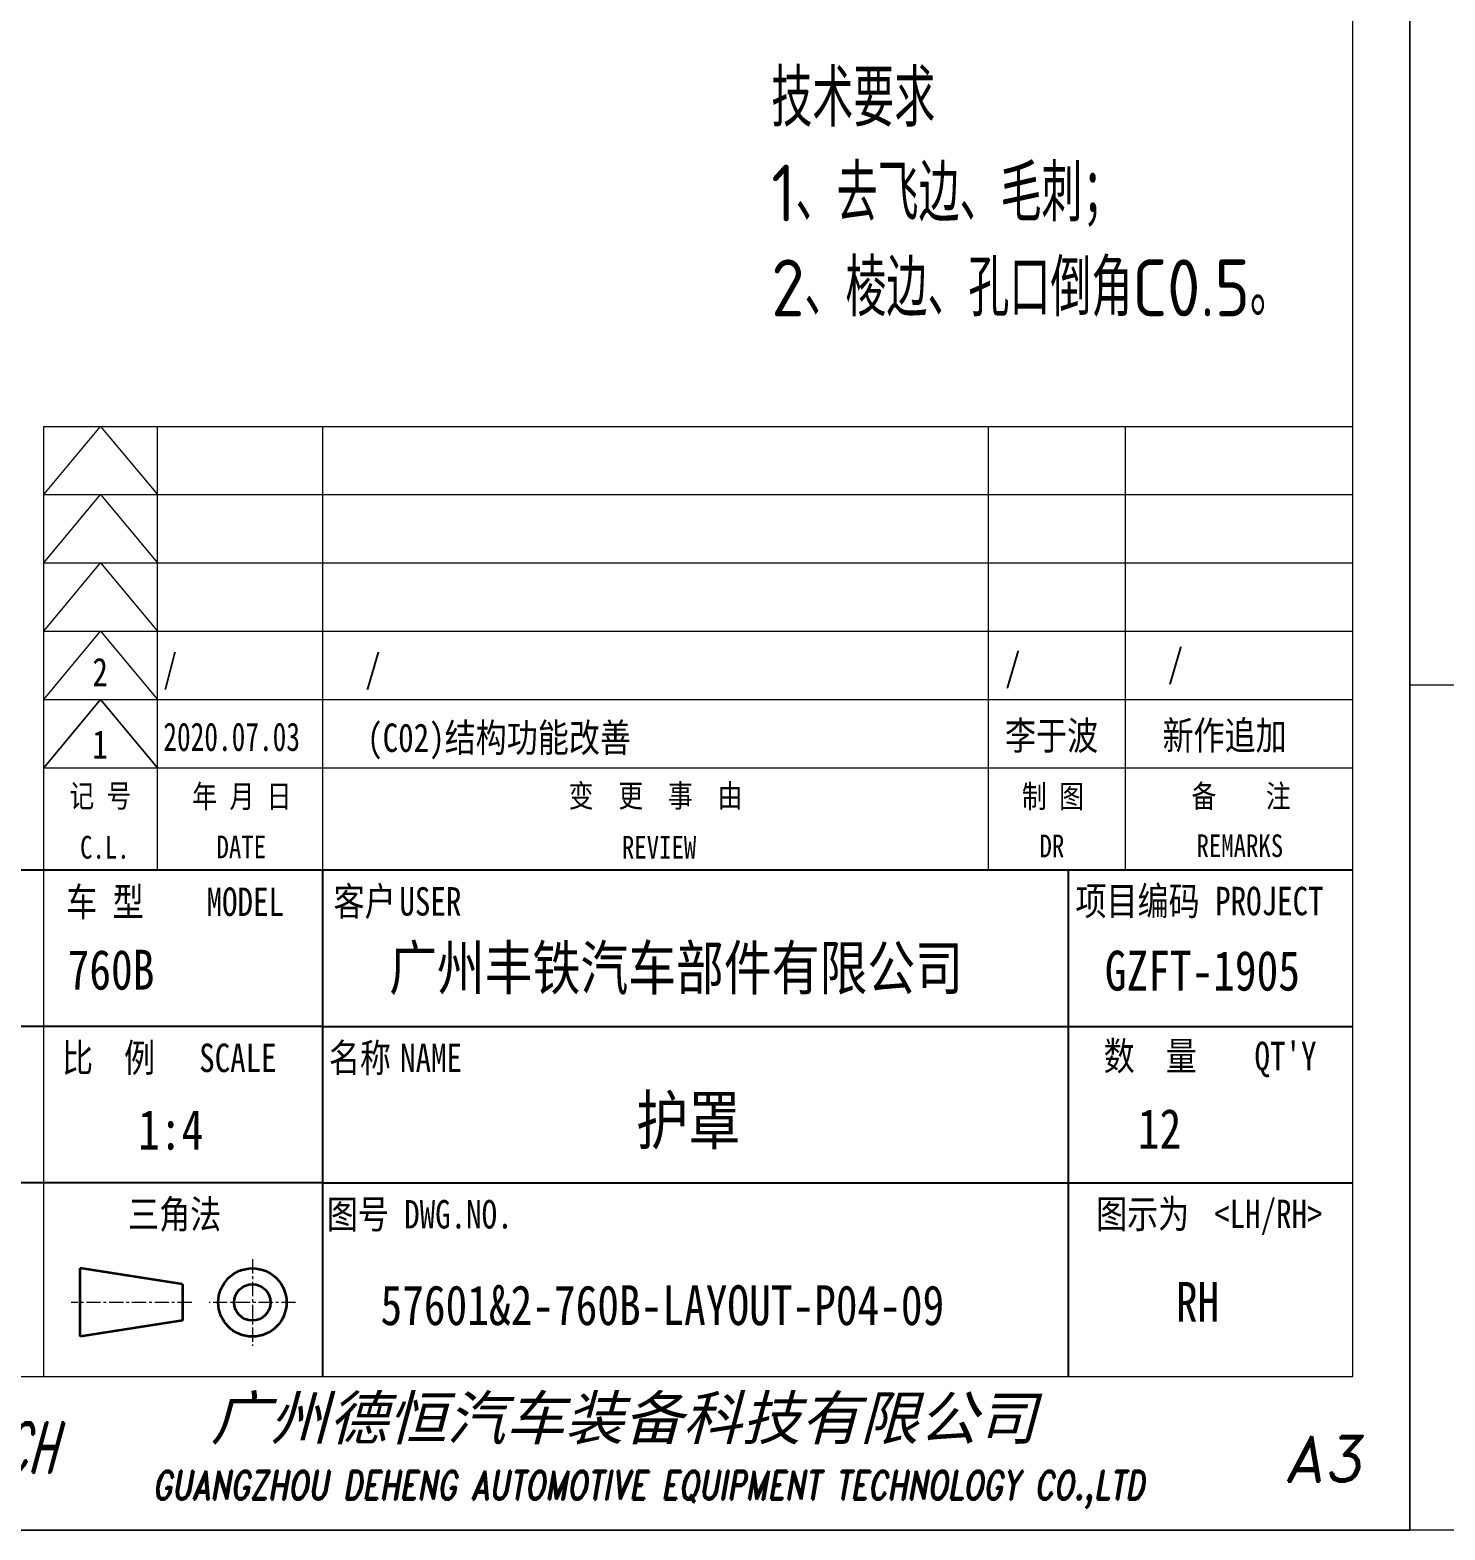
# Model space of a CAD drawing. Header units: millimetres. Extents: x 1333 to 129696, y -57210 to 105899.
# Drawn here: x 56324 to 56822, y 101056 to 101583 of the extents above; entities that cross this region are included whole.
import ezdxf
from ezdxf.enums import TextEntityAlignment as Align

# ---------------------------------------------------------------- set-up
doc = ezdxf.new("R2010")
doc.units = ezdxf.units.MM
doc.header["$LTSCALE"] = 0.5
doc.linetypes.add('AM_ISO08W050x2', pattern=[9, 6, -0.75, 1.5, -0.75])
doc.linetypes.add('CENTER', pattern=[2, 1.25, -0.25, 0.25, -0.25])
for name, color, linetype, lineweight in [('中心线', 2, 'AM_ISO08W050x2', 18), ('图框', 7, 'Continuous', 18), ('标注线', 3, 'Continuous', 18)]:
    doc.layers.add(name, color=color, linetype=linetype, lineweight=lineweight)
for name, color, linetype in [('图\\M+19E79\\M+195B6\\M+18E9A', 7, 'Continuous'), ('图号', 7, 'Continuous'), ('图名', 7, 'Continuous'), ('数量', 7, 'Continuous'), ('车型', 7, 'Continuous')]:
    doc.layers.add(name, color=color, linetype=linetype)
doc.layers.add('打印', color=7, linetype='Continuous', lineweight=15, plot=False)
doc.layers.add('打印-禁用', color=7, linetype='Continuous', lineweight=15, plot=False)
doc.styles.add('STYLE1', font='')
doc.styles.add('国标', font='simfang.ttf', dxfattribs={"width": 0.8})
doc.styles.add('机械长仿宋', font='gbenor.shx', dxfattribs={"height": 1, "bigfont": 'gbcbig.shx'})
doc.styles.add('标题\\M+18E9A', font='romand.shx', dxfattribs={"oblique": 10, "bigfont": 'bigfont.shx'})
doc.styles.get('STYLE1').set_extended_font_data('SimSun')

# ---------------------------------------------------------------- blocks, each defined once
blk = doc.blocks.new('GZDEH零件A3图框V01版')
at = {"layer": '中心线', "color": 1, "linetype": 'CENTER', "lineweight": 5, "ltscale": 2}
for p, q in [((3175.82, -1822.66), (3175.82, -1830.26)), ((3170.49, -1826.46), (3159.89, -1826.46)), ((3179.62, -1826.46), (3172.02, -1826.46))]:
    blk.add_line(p, q, dxfattribs=at)
at = {"layer": '图\\M+19E79\\M+195B6\\M+18E9A', "color": 7}
blk.add_line((3272.49, -1788.46), (3092.49, -1788.46), dxfattribs=at)
at = {"layer": '图\\M+19E79\\M+195B6\\M+18E9A', "color": 9}
for p, q in [((3272.49, -1788.46), (3092.49, -1788.46)), ((3181.99, -1788.46), (3181.99, -1832.96)), ((3247.49, -1788.46), (3247.49, -1832.96)), ((3181.99, -1802.21), (3092.49, -1802.21)), ((3181.99, -1802.21), (3272.49, -1802.21)), ((3181.99, -1815.96), (3092.49, -1815.96)), ((3181.99, -1815.96), (3272.49, -1815.96))]:
    blk.add_line(p, q, dxfattribs=at)
at = {"layer": '图框', "linetype": 'Continuous'}
for p, q in [((3272.49, -1832.96), (3272.49, -1554.46)), ((3157.49, -1749.46), (3272.49, -1749.46)), ((3157.49, -1832.96), (3157.49, -1749.46)), ((2882.49, -1832.96), (3272.49, -1832.96))]:
    blk.add_line(p, q, dxfattribs=at)
at = {"layer": '图框', "color": 9}
for p, q in [((3157.49, -1755.46), (3162.49, -1749.46)), ((3162.49, -1749.46), (3167.49, -1755.46)), ((3167.49, -1788.46), (3167.49, -1749.46)), ((3240.49, -1788.46), (3240.49, -1749.46)), ((3252.49, -1749.46), (3252.49, -1788.46)), ((3157.49, -1755.46), (3272.49, -1755.46)), ((3157.49, -1761.46), (3162.49, -1755.46)), ((3162.49, -1755.46), (3167.49, -1761.46)), ((3157.49, -1761.46), (3272.49, -1761.46)), ((3157.49, -1767.46), (3162.49, -1761.46)), ((3162.49, -1761.46), (3167.49, -1767.46)), ((3157.49, -1767.46), (3272.49, -1767.46)), ((3157.49, -1773.46), (3162.49, -1767.46)), ((3162.49, -1767.46), (3167.49, -1773.46)), ((3157.49, -1773.46), (3272.49, -1773.46)), ((3157.49, -1779.46), (3162.49, -1773.46)), ((3162.49, -1773.46), (3167.49, -1779.46)), ((3157.49, -1779.46), (3272.49, -1779.46))]:
    blk.add_line(p, q, dxfattribs=at)
at = {"layer": '图框', "color": 9, "linetype": 'Continuous'}
blk.add_line((3181.99, -1749.46), (3181.99, -1832.96), dxfattribs=at)
at = {"layer": '图框', "color": 2, "linetype": 'ByBlock', "lineweight": 35}
for p, q in [((3169.69, -1824.86), (3160.69, -1823.46)), ((3160.69, -1829.46), (3160.69, -1823.46)), ((3169.69, -1824.86), (3169.69, -1828.06)), ((3169.69, -1828.06), (3160.69, -1829.46))]:
    blk.add_line(p, q, dxfattribs=at)
for radius in [3, 1.6]:
    blk.add_circle((3175.82, -1826.46), radius, dxfattribs=at)
at = {"layer": '打印-禁用', "linetype": 'Continuous'}
for p, q in [((2857.49, -1549.46), (2857.49, -1846.46)), ((3277.49, -1549.46), (2857.49, -1549.46)), ((3277.49, -1846.46), (3277.49, -1549.46)), ((2857.49, -1846.46), (3277.49, -1846.46))]:
    blk.add_line(p, q, dxfattribs=at)
at = {"layer": '图\\M+19E79\\M+195B6\\M+18E9A', "color": 9, "style": '国标', "width": 0.8}
for s, p in [('车 型', (3162.87, -1791.2)), ('MODEL', (3175.2, -1791.24))]:
    blk.add_text(s, height=2.5, dxfattribs=at).set_placement(p, align=Align.MIDDLE)
for s, p in [('客户', (3185.68, -1792.46)), ('USER', (3191.46, -1792.46))]:
    blk.add_text(s, height=2.5, dxfattribs=at).set_placement(p, align=Align.CENTER)
for s, p in [('项目编码 PROJECT', (3248.13, -1792.43)), ('比  例\u3000', (3159.1, -1806.21)), ('名称\u3000', (3182.54, -1806.21)), ('数  量', (3250.61, -1806.05)), ("QT'Y ", (3263.86, -1806.05)), ('SCALE', (3171.15, -1806.21)), ('NAME', (3188.8, -1806.21)), ('三角法', (3164.9, -1819.96)), ('图号', (3182.36, -1819.96)), ('DWG.NO.', (3189.16, -1819.96)), ('图示为', (3249.94, -1819.93)), ('<LH/RH>', (3260.31, -1819.93))]:
    blk.add_text(s, height=2.5, dxfattribs=at).set_placement(p)
at = {"layer": '图\\M+19E79\\M+195B6\\M+18E9A', "color": 7, "lineweight": -3, "style": 'STYLE1', "oblique": 15}
blk.add_text('广州德恒汽车装备科技有限公司', height=3.8, dxfattribs=at).set_placement((3172.16, -1838.51))
at = {"layer": '图\\M+19E79\\M+195B6\\M+18E9A', "color": 7, "style": '标题\\M+18E9A'}
for s, height, oblique, width, p in [('DEH-TECH', 4.4, 15, 0.6, (3149.16, -1839.21)), ('GUANGZHOU DEHENG AUTOMOTIVE EQUIPMENT TECHNOLOGY CO.,LTD ', 2.5, 10, 0.75, (3211.26, -1842.9))]:
    blk.add_text(s, height=height, dxfattribs=dict(at, oblique=oblique, width=width)).set_placement(p, align=Align.MIDDLE)
at = {"layer": '图\\M+19E79\\M+195B6\\M+18E9A', "color": 7, "style": '标题\\M+18E9A', "oblique": 10}
blk.add_text('A3', height=4, dxfattribs=at).set_placement((3269.91, -1840.2), align=Align.MIDDLE)
at = {"layer": '图框', "color": 9, "style": '国标', "width": 0.8}
for s, p in [('记 号', (3162.47, -1782.94)), ('年 月 日', (3174.9, -1782.98)), ('变  更  事  由', (3211.24, -1782.93)), ('C.L.', (3162.86, -1787.45)), ('DATE', (3174.85, -1787.42)), ('REVIEW', (3211.55, -1787.45))]:
    blk.add_text(s, height=2, dxfattribs=at).set_placement(p, align=Align.CENTER)
for s, p in [('制 图', (3246.15, -1781.95)), ('备    注', (3262.68, -1781.92)), ('DR', (3246.06, -1786.34)), ('REMARKS', (3262.57, -1786.32))]:
    blk.add_text(s, height=2, dxfattribs=at).set_placement(p, align=Align.MIDDLE)
blk = doc.blocks.new('DEH A3')
at = {"layer": '图框'}
blk.add_blockref('GZDEH零件A3图框V01版', (-2857.49, 1846.46), dxfattribs=at)

msp = doc.modelspace()

# ---------------------------------------------------------------- linework, layer by layer
at = {"layer": '打印'}
msp.add_lwpolyline([(55129.101, 102243.911), (56809.101, 102243.911), (56809.101, 101055.911), (55129.101, 101055.911)], close=True, dxfattribs=at)
at = {"layer": '标注线'}
for p, q in [((56349.101, 101347.911), (56329.101, 101323.911)), ((56369.101, 101323.911), (56349.101, 101347.911)), ((56329.101, 101323.911), (56369.101, 101323.911))]:
    msp.add_line(p, q, dxfattribs=at)

# ---------------------------------------------------------------- block references
at = {"layer": '图框', "xscale": 4, "yscale": 4, "zscale": 4}
msp.add_blockref('DEH A3', (55129.101, 101055.911), dxfattribs=at)
at = {"layer": '图框'}
msp.add_blockref('DEH A3', (56809.1, 101055.912), dxfattribs=at)

# ---------------------------------------------------------------- texts
at = {"layer": '图\\M+19E79\\M+195B6\\M+18E9A', "color": 3, "style": '国标'}
for s, height, width, p in [('/', 10, 0.8, (56724.081, 101355.678)), ('2', 10, 0.8, (56346.211, 101352.536)), ('/', 10, 0.705904, (56371.14, 101353.8)), ('/', 10, 0.8, (56442.081, 101353.8)), ('/', 10, 0.8, (56666.902, 101354.194)), ('(C02)结构功能改善', 10, 0.8, (56442.769, 101329.46)), ('李于波', 10, 0.8, (56666.902, 101330.194)), ('新作追加', 10, 0.8, (56722.227, 101330.238)), ('1', 10, 0.8, (56346.168, 101327.096)), ('2020.07.03', 10, 0.705904, (56371.14, 101329.8)), ('广州丰铁汽车部件有限公司', 15.4, 0.8, (56450.48, 101245.835)), ('GZFT-1905', 14, 0.8, (56701.969, 101245.551)), ('1:4', 14, 0.8, (56362.303, 101189.643)), ('RH', 14, 0.8, (56726.938, 101129.11))]:
    msp.add_text(s, height=height, dxfattribs=dict(at, width=width)).set_placement(p)
at = {"layer": '图号', "color": 3, "style": '国标', "width": 0.8}
msp.add_text('57601&2-760B-LAYOUT-P04-09', height=14, dxfattribs=at).set_placement((56447.452, 101127.953))
at = {"layer": '图名', "color": 3, "style": '国标', "width": 0.8}
msp.add_text('护罩', height=16.8, dxfattribs=at).set_placement((56537.276, 101191.55))
at = {"layer": '数量', "color": 3, "style": '国标', "width": 0.8}
msp.add_text('12', height=14, dxfattribs=at).set_placement((56713.595, 101189.953))
at = {"layer": '标注线', "color": 2, "insert": (56584.789, 101482.413), "char_height": 20, "width": 459.29844, "attachment_point": 7, "style": '机械长仿宋'}
msp.add_mtext('\\A2;技术要求\\P1、去飞边、毛刺；\\P2、棱边、孔口倒角C0.5。', dxfattribs=at)
at = {"layer": '车型', "color": 3, "style": '国标', "width": 0.8}
msp.add_text('760B', height=14, dxfattribs=at).set_placement((56337.521, 101245.896))

doc.saveas('drawing.dxf')
